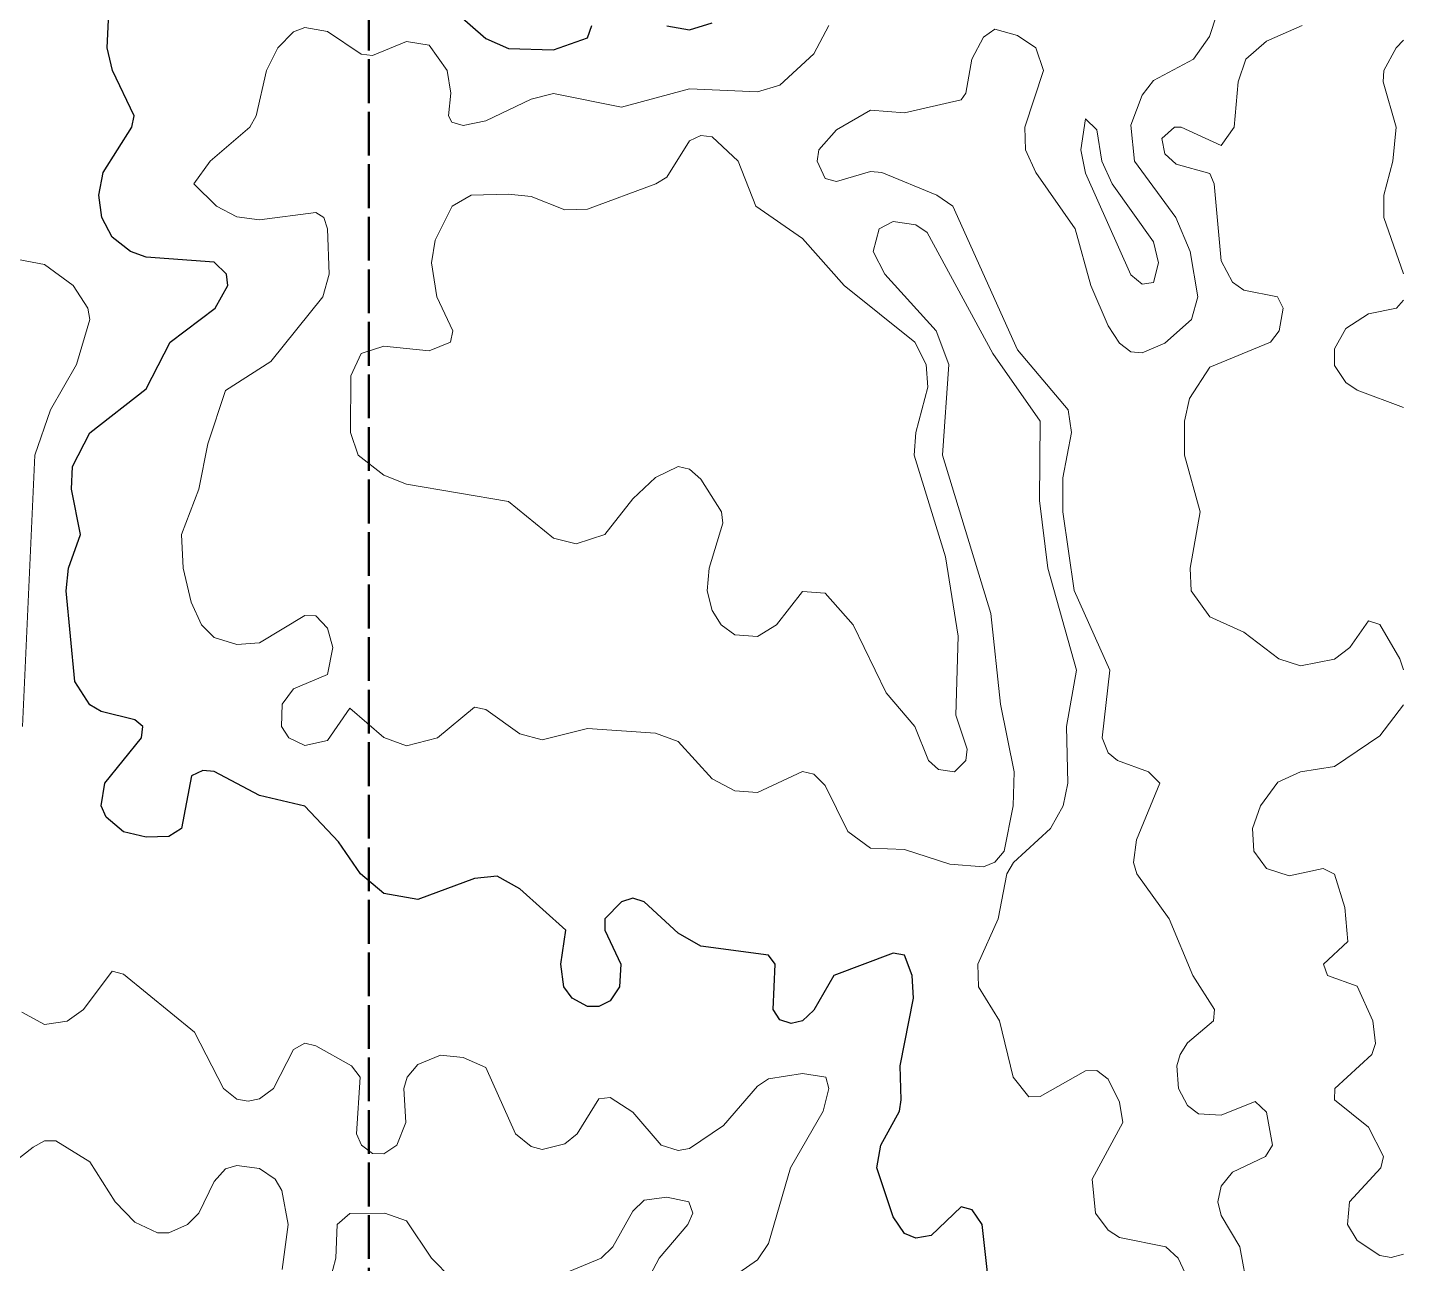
# Model space of a CAD drawing. Extents: x 6810325 to 6812275, y 1878569 to 1880689.
# Drawn here: x 6811876.2 to 6812275.1, y 1879018.4 to 1879376.9 of the extents above; entities that cross this region are included whole.
import ezdxf

# ---------------------------------------------------------------- set-up
doc = ezdxf.new("R2010")
doc.units = 21
doc.header["$LTSCALE"] = 10
doc.header["$MEASUREMENT"] = 0
doc.linetypes.add('DASHED', pattern=[1.524, 1.27, -0.254])
for name, color, linetype, lineweight in [('TOPO-CONTOUR-MAJOR', 34, 'CONTINUOUS', 30), ('TOPO-CONTOUR-MINOR', 36, 'CONTINUOUS', 13), ('WETL-SURVEY-AREA', 1, 'DASHED', 50)]:
    doc.layers.add(name, color=color, linetype=linetype, lineweight=lineweight)

msp = doc.modelspace()

# ---------------------------------------------------------------- linework, layer by layer
at = {"layer": 'TOPO-CONTOUR-MAJOR', "elevation": 210}
for points in [[(6812155.85, 1879003.47), (6812152.98, 1879029.71), (6812150.11, 1879033.88), (6812146.83, 1879034.78), (6812138.13, 1879026.43), (6812133.71, 1879025.69), (6812130.43, 1879027.06), (6812127.15, 1879031.93), (6812122.45, 1879046.12), (6812123.57, 1879052.68), (6812129.01, 1879062.52), (6812129.47, 1879065.8), (6812129.16, 1879075.64), (6812133.09, 1879095.33), (6812132.69, 1879101.89), (6812130.43, 1879107.8), (6812127.15, 1879108.39), (6812109.96, 1879101.89), (6812104.18, 1879091.86), (6812100.9, 1879088.75), (6812097.62, 1879087.95), (6812094.34, 1879089.04), (6812092.32, 1879092.05), (6812092.93, 1879105.17), (6812091.06, 1879107.75), (6812071.37, 1879110.42), (6812064.81, 1879114.15), (6812054.97, 1879123.27), (6812051.69, 1879124.32), (6812048.41, 1879123.21), (6812043.56, 1879118.3), (6812043.57, 1879115.01), (6812048.22, 1879105.17), (6812047.82, 1879098.61), (6812045.13, 1879094.54), (6812041.85, 1879092.86), (6812038.56, 1879092.88), (6812034.1, 1879095.33), (6812031.68, 1879098.61), (6812030.81, 1879105.17), (6812032.24, 1879115.01), (6812018.88, 1879127.04), (6812012.32, 1879130.7), (6812005.76, 1879130.01), (6811989.35, 1879123.95), (6811979.51, 1879125.7), (6811972.71, 1879131.42), (6811966.39, 1879140.69), (6811956.54, 1879151.05), (6811943.42, 1879154.11), (6811930.3, 1879161.07), (6811927.02, 1879161.34), (6811923.74, 1879159.8), (6811920.78, 1879144.54), (6811917.17, 1879142.17), (6811910.61, 1879142), (6811904.05, 1879143.54), (6811898.96, 1879147.82), (6811897.54, 1879151.1), (6811898.56, 1879157.67), (6811909.24, 1879170.79), (6811909.6, 1879174.07), (6811907.33, 1879176.07), (6811897.49, 1879178.47), (6811894.21, 1879180.43), (6811889.89, 1879187.19), (6811887.39, 1879213.44), (6811888.03, 1879220), (6811891.59, 1879229.84), (6811888.89, 1879242.97), (6811889.26, 1879249.53), (6811894.21, 1879259.26), (6811910.61, 1879272.01), (6811917.51, 1879285.62), (6811930.59, 1879295.46), (6811934.25, 1879302.02), (6811933.83, 1879305.3), (6811930.3, 1879308.82), (6811910.61, 1879310.24), (6811906.07, 1879311.86), (6811900.77, 1879316.06), (6811897.75, 1879321.71), (6811896.88, 1879328.27), (6811898.09, 1879334.83), (6811906.41, 1879347.95), (6811907.09, 1879351.23), (6811900.86, 1879364.36), (6811899.26, 1879370.92), (6811900.04, 1879387.32)], [(6811999.19, 1879382.27), (6812009.04, 1879373.66), (6812015.6, 1879370.81), (6812028.72, 1879370.38), (6812038.56, 1879373.84), (6812039.83, 1879377.48)], [(6812061.53, 1879377.35), (6812068.09, 1879376.15), (6812074.65, 1879378.21)]]:
    msp.add_lwpolyline(points, dxfattribs=at)
at = {"layer": 'TOPO-CONTOUR-MINOR'}
for points, elevation in [([(6812230.1, 1879010.03), (6812227.62, 1879023.15), (6812222.29, 1879032.25), (6812221.32, 1879036.27), (6812222.29, 1879040.8), (6812225.57, 1879044.88), (6812235.11, 1879049.4), (6812237.13, 1879052.68), (6812235.41, 1879062.29), (6812232.13, 1879065.37), (6812222.29, 1879061.35), (6812215.73, 1879061.78), (6812212.45, 1879064.16), (6812209.92, 1879069.08), (6812209.38, 1879075.64), (6812210.34, 1879078.93), (6812212.45, 1879082.38), (6812220.02, 1879088.77), (6812220.35, 1879092.05), (6812214.07, 1879101.89), (6812207.21, 1879118.3), (6812197.79, 1879131.42), (6812196.82, 1879134.7), (6812197.68, 1879141.26), (6812204.45, 1879157.67), (6812201.14, 1879160.95), (6812192.23, 1879164.23), (6812189.48, 1879166.5), (6812187.8, 1879170.79), (6812189.95, 1879190.47), (6812179.64, 1879213.58), (6812176.38, 1879236.41), (6812176.32, 1879246.25), (6812178.88, 1879259.37), (6812177.9, 1879265.93), (6812163.24, 1879283.39), (6812144.46, 1879324.99), (6812139.84, 1879328.27), (6812123.87, 1879334.78), (6812120.59, 1879335.07), (6812110.74, 1879332.16), (6812107.46, 1879333.04), (6812105.1, 1879338.11), (6812105.62, 1879341.39), (6812110.74, 1879347.21), (6812120.59, 1879352.83), (6812130.43, 1879352.07), (6812146.83, 1879355.9), (6812148.22, 1879357.8), (6812150, 1879367.64), (6812153.39, 1879374.07), (6812156.67, 1879376.38), (6812163.24, 1879374.53), (6812168.51, 1879370.92), (6812170.78, 1879364.36), (6812165.33, 1879347.95), (6812165.52, 1879341.39), (6812168.53, 1879334.83), (6812179.97, 1879318.43), (6812184.45, 1879302.02), (6812189.48, 1879290.37), (6812192.76, 1879285.34), (6812196.04, 1879282.79), (6812199.33, 1879282.47), (6812205.89, 1879285.27), (6812213.68, 1879292.18), (6812215.47, 1879298.74), (6812213.25, 1879311.86), (6812209.08, 1879321.71), (6812197.1, 1879338.11), (6812196.04, 1879348.55), (6812199.33, 1879357.19), (6812202.61, 1879361.52), (6812214.22, 1879367.64), (6812218.88, 1879374.2), (6812220.97, 1879380.76)], 212), ([(6812212.45, 1879014.06), (6812209.83, 1879019.87), (6812206.25, 1879023.15), (6812192.76, 1879025.94), (6812189.48, 1879028.02), (6812185.84, 1879032.99), (6812184.9, 1879042.84), (6812193.72, 1879059.24), (6812192.76, 1879065.16), (6812189.48, 1879071.86), (6812186.2, 1879074.34), (6812182.92, 1879074.28), (6812169.8, 1879066.82), (6812166.52, 1879066.68), (6812161.97, 1879072.36), (6812157.96, 1879088.77), (6812151.88, 1879098.61), (6812151.7, 1879105.17), (6812157.61, 1879118.3), (6812160.1, 1879131.42), (6812162.06, 1879134.7), (6812172.75, 1879144.54), (6812176.48, 1879151.1), (6812177.83, 1879157.67), (6812177.42, 1879174.07), (6812180.29, 1879190.47), (6812171.96, 1879220), (6812169.6, 1879239.69), (6812169.77, 1879262.65), (6812156.01, 1879282.34), (6812136.99, 1879317.39), (6812133.71, 1879319.66), (6812127.15, 1879320.57), (6812123.07, 1879318.43), (6812121.36, 1879311.86), (6812124.74, 1879305.3), (6812139.64, 1879288.9), (6812143.26, 1879279.06), (6812141.42, 1879252.81), (6812155.48, 1879206.88), (6812158.31, 1879180.63), (6812162.23, 1879160.95), (6812161.96, 1879151.1), (6812159.33, 1879137.98), (6812156.67, 1879134.72), (6812153.39, 1879133.44), (6812143.55, 1879134.14), (6812130.43, 1879138.39), (6812120.59, 1879138.82), (6812114.02, 1879143.66), (6812107.46, 1879156.95), (6812104.18, 1879160.26), (6812100.9, 1879161.08), (6812087.78, 1879154.96), (6812081.22, 1879155.44), (6812074.65, 1879158.89), (6812064.81, 1879169.78), (6812058.25, 1879172.15), (6812038.56, 1879173.5), (6812025.44, 1879170.22), (6812018.88, 1879171.98), (6812009.04, 1879179), (6812005.76, 1879179.75), (6811995.06, 1879170.79), (6811986.07, 1879168.49), (6811979.51, 1879170.95), (6811969.67, 1879179.43), (6811963.11, 1879170.02), (6811956.54, 1879168.57), (6811951.98, 1879170.79), (6811949.8, 1879174.07), (6811949.97, 1879180.63), (6811953.26, 1879185.02), (6811963.11, 1879189.2), (6811964.67, 1879197.04), (6811963.11, 1879202.63), (6811959.82, 1879206.17), (6811956.54, 1879206.29), (6811943.42, 1879198.4), (6811936.86, 1879197.85), (6811930.3, 1879199.95), (6811926.66, 1879203.6), (6811923.59, 1879210.16), (6811921.29, 1879220), (6811920.82, 1879229.84), (6811925.83, 1879242.97), (6811928.45, 1879256.09), (6811933.58, 1879271.56), (6811946.7, 1879279.96), (6811961.84, 1879298.74), (6811963.64, 1879305.3), (6811963.12, 1879318.43), (6811962.08, 1879321.71), (6811959.82, 1879323.21), (6811943.42, 1879321.1), (6811936.86, 1879321.97), (6811931.02, 1879324.99), (6811924.45, 1879331.55), (6811929.18, 1879338.11), (6811940.62, 1879347.95), (6811942.47, 1879351.23), (6811945.5, 1879364.36), (6811948.73, 1879370.92), (6811953.26, 1879375.59), (6811956.54, 1879376.82), (6811963.11, 1879375.71), (6811972.95, 1879369.09), (6811976.23, 1879368.75), (6811986.07, 1879372.83), (6811992.63, 1879371.72), (6811997.85, 1879364.36), (6811998.92, 1879357.8), (6811998.21, 1879351.23), (6811999.19, 1879349.39), (6812002.48, 1879348.47), (6812009.04, 1879349.77), (6812022.16, 1879356.1), (6812028.72, 1879357.67), (6812048.41, 1879353.74), (6812068.09, 1879359.08), (6812087.78, 1879358.23), (6812094.34, 1879360.17), (6812104.18, 1879369.17), (6812108.49, 1879377.48)], 211), ([(6812275.11, 1879190.58), (6812274.09, 1879193.75), (6812268.22, 1879203.73), (6812264.94, 1879204.77), (6812259.55, 1879197.04), (6812255.1, 1879193.61), (6812245.26, 1879191.71), (6812238.99, 1879193.75), (6812228.85, 1879201.46), (6812219.01, 1879205.95), (6812213.51, 1879213.44), (6812213.24, 1879220), (6812216.13, 1879236.41), (6812211.62, 1879252.81), (6812211.6, 1879262.65), (6812213.07, 1879269.21), (6812219.01, 1879278.37), (6812236.59, 1879285.62), (6812239.03, 1879288.9), (6812240.22, 1879295.46), (6812238.6, 1879298.74), (6812228.85, 1879300.69), (6812225.57, 1879302.98), (6812222.29, 1879309.19), (6812220.21, 1879331.55), (6812219.01, 1879334.46), (6812209.17, 1879337.24), (6812205.89, 1879340.22), (6812205.05, 1879344.67), (6812208.75, 1879347.95), (6812210.65, 1879347.95), (6812222.29, 1879342.59), (6812226.07, 1879347.95), (6812227.22, 1879361.08), (6812229.36, 1879367.64), (6812235.41, 1879372.88), (6812245.75, 1879377.48)], 213), ([(6812275.11, 1879305.36), (6812269.41, 1879321.71), (6812269.37, 1879328.27), (6812272.02, 1879338.11), (6812272.99, 1879347.95), (6812269.18, 1879361.08), (6812269.38, 1879364.36), (6812272.95, 1879370.92), (6812275.11, 1879373.22)], 214), ([(6811874.69, 1879174.07), (6811878.27, 1879252.81), (6811882.85, 1879265.93), (6811890.34, 1879279.06), (6811894.28, 1879292.18), (6811893.7, 1879295.46), (6811889.37, 1879302.02), (6811881.08, 1879308.08), (6811858.12, 1879312.45)], 209), ([(6812275.11, 1879266.65), (6812261.66, 1879271.63), (6812258.38, 1879273.87), (6812255.1, 1879278.77), (6812255.1, 1879283.66), (6812258.38, 1879289.56), (6812264.94, 1879293.78), (6812273.05, 1879295.46), (6812275.11, 1879297.72)], 214), ([(6812275.11, 1879021.03), (6812271.5, 1879020.12), (6812268.22, 1879020.65), (6812261.66, 1879025.04), (6812258.84, 1879029.71), (6812259.46, 1879036.27), (6812268.53, 1879046.12), (6812269.36, 1879049.4), (6812264.94, 1879057.92), (6812255.11, 1879065.8), (6812255.25, 1879069.08), (6812265.92, 1879078.93), (6812267.04, 1879082.21), (6812266.25, 1879088.77), (6812261.66, 1879098.84), (6812253.12, 1879101.89), (6812251.9, 1879105.17), (6812258.95, 1879111.73), (6812258.07, 1879121.58), (6812255.1, 1879131.25), (6812251.82, 1879132.97), (6812241.98, 1879130.83), (6812235.41, 1879132.97), (6812231.71, 1879137.98), (6812231.34, 1879144.54), (6812233.65, 1879151.1), (6812238.7, 1879157.92), (6812245.26, 1879160.96), (6812255.1, 1879162.53), (6812268.22, 1879171.45), (6812275.11, 1879180.44)], 213), ([(6812077.93, 1879012.55), (6812087.78, 1879019.45), (6812091.06, 1879024.12), (6812097.43, 1879046.12), (6812106.91, 1879062.52), (6812108.46, 1879069.08), (6812107.67, 1879072.36), (6812100.9, 1879073.49), (6812091.06, 1879071.91), (6812087.78, 1879069.79), (6812077.93, 1879058.41), (6812068.09, 1879051.72), (6812064.81, 1879051.1), (6812059.94, 1879052.68), (6812051.69, 1879062.21), (6812045.13, 1879066.54), (6812041.85, 1879066.11), (6812035.54, 1879055.96), (6812032, 1879053.03), (6812025.44, 1879051.41), (6812022.16, 1879052.29), (6812017.71, 1879055.96), (6812009.04, 1879075.21), (6812002.48, 1879078.13), (6811995.91, 1879078.75), (6811989.35, 1879076.05), (6811986.29, 1879072.36), (6811985.32, 1879069.08), (6811985.9, 1879059.24), (6811983.28, 1879052.68), (6811979.51, 1879050.14), (6811976.23, 1879050.27), (6811972.98, 1879052.68), (6811971.61, 1879055.96), (6811972.63, 1879072.36), (6811970.1, 1879075.64), (6811959.82, 1879081.49), (6811956.54, 1879082.25), (6811953.26, 1879080.4), (6811947.46, 1879069.08), (6811943.42, 1879066.07), (6811940.14, 1879065.39), (6811936.86, 1879066.05), (6811933.01, 1879069.08), (6811924.61, 1879085.49), (6811904.05, 1879102.31), (6811900.77, 1879103.11), (6811892.4, 1879092.05), (6811887.65, 1879088.63), (6811881.08, 1879087.67), (6811874.52, 1879091.23)], 209), ([(6811950.03, 1879016.59), (6811951.74, 1879029.71), (6811949.9, 1879039.56), (6811948.01, 1879042.84), (6811943.42, 1879045.95), (6811936.86, 1879046.78), (6811933.58, 1879045.85), (6811930.3, 1879042.12), (6811925.87, 1879032.99), (6811922.55, 1879029.71), (6811917.17, 1879027.23), (6811913.89, 1879027.21), (6811907.33, 1879030.36), (6811901.63, 1879036.27), (6811894.21, 1879047.88), (6811884.37, 1879053.96), (6811881.08, 1879053.95), (6811877.8, 1879052.08), (6811867.96, 1879044.49)], 208), ([(6812048.88, 1879000.19), (6812059.35, 1879019.87), (6812067.58, 1879029.71), (6812069.06, 1879032.99), (6812067.87, 1879036.27), (6812061.53, 1879037.58), (6812054.97, 1879036.72), (6812051.69, 1879033.53), (6812045.93, 1879023.15), (6812042.48, 1879019.87), (6812026.64, 1879013.31)], 208), ([(6811999.19, 1879013.87), (6811993.32, 1879019.87), (6811986.07, 1879030.77), (6811979.74, 1879032.99), (6811969.67, 1879032.9), (6811965.98, 1879029.71), (6811965.56, 1879019.87), (6811963.84, 1879013.31)], 208)]:
    msp.add_lwpolyline(points, dxfattribs=dict(at, elevation=elevation))
for points, elevation in [([(6812202.61, 1879302.92), (6812204.1, 1879308.58), (6812202.61, 1879314.65), (6812190.68, 1879331.55), (6812187.66, 1879338.11), (6812186.2, 1879347.18), (6812182.92, 1879350.34), (6812181.6, 1879341.39), (6812182.92, 1879334.62), (6812196.04, 1879305.12), (6812199.33, 1879302.37)], 211), ([(6812144.97, 1879160.95), (6812140.27, 1879161.63), (6812137.4, 1879164.23), (6812133.41, 1879174.07), (6812125.16, 1879183.91), (6812115.54, 1879203.6), (6812107.46, 1879212.8), (6812100.9, 1879213.29), (6812093.29, 1879203.6), (6812087.78, 1879200.24), (6812081.22, 1879200.71), (6812077.28, 1879203.6), (6812074.65, 1879207.73), (6812073.24, 1879213.44), (6812073.84, 1879220), (6812077.82, 1879233.12), (6812077.34, 1879236.41), (6812071.37, 1879245.89), (6812068.09, 1879248.79), (6812064.81, 1879249.49), (6812058.25, 1879246.34), (6812051.69, 1879240.19), (6812043.55, 1879229.84), (6812035.28, 1879227.08), (6812028.72, 1879228.72), (6812015.6, 1879239.39), (6811986.07, 1879244.39), (6811979.51, 1879247.02), (6811972.04, 1879252.81), (6811969.83, 1879259.37), (6811969.89, 1879275.78), (6811972.95, 1879282.26), (6811979.51, 1879284.43), (6811992.63, 1879283.09), (6811998.83, 1879285.62), (6811999.49, 1879288.9), (6811994.87, 1879298.74), (6811993.28, 1879308.58), (6811994.42, 1879315.15), (6811999.31, 1879324.99), (6812004.78, 1879328.27), (6812015.6, 1879328.54), (6812022.16, 1879327.88), (6812032, 1879323.99), (6812038.56, 1879324.21), (6812058.31, 1879331.55), (6812061.53, 1879333.47), (6812068.09, 1879343.96), (6812071.37, 1879345.51), (6812074.65, 1879345.13), (6812082.23, 1879338.11), (6812087.34, 1879324.99), (6812100.9, 1879315.7), (6812112.97, 1879302.02), (6812133.45, 1879285.62), (6812136.68, 1879279.06), (6812137.24, 1879272.49), (6812133.73, 1879259.37), (6812133.2, 1879252.81), (6812142.33, 1879223.28), (6812145.98, 1879200.32), (6812145.35, 1879177.35), (6812148.58, 1879167.51), (6812148.26, 1879164.23)], 212)]:
    msp.add_lwpolyline(points, close=True, dxfattribs=dict(at, elevation=elevation))
at = {"layer": 'WETL-SURVEY-AREA'}
msp.add_lwpolyline([(6810625.11, 1878869.41), (6810625.11, 1880089.41), (6810820.11, 1880089.41), (6810820.11, 1880329.41), (6811095.11, 1880329.41), (6811095.11, 1880114.41), (6811975.11, 1880114.41), (6811975.11, 1878869.41)], close=True, dxfattribs=at)

doc.saveas('drawing.dxf')
